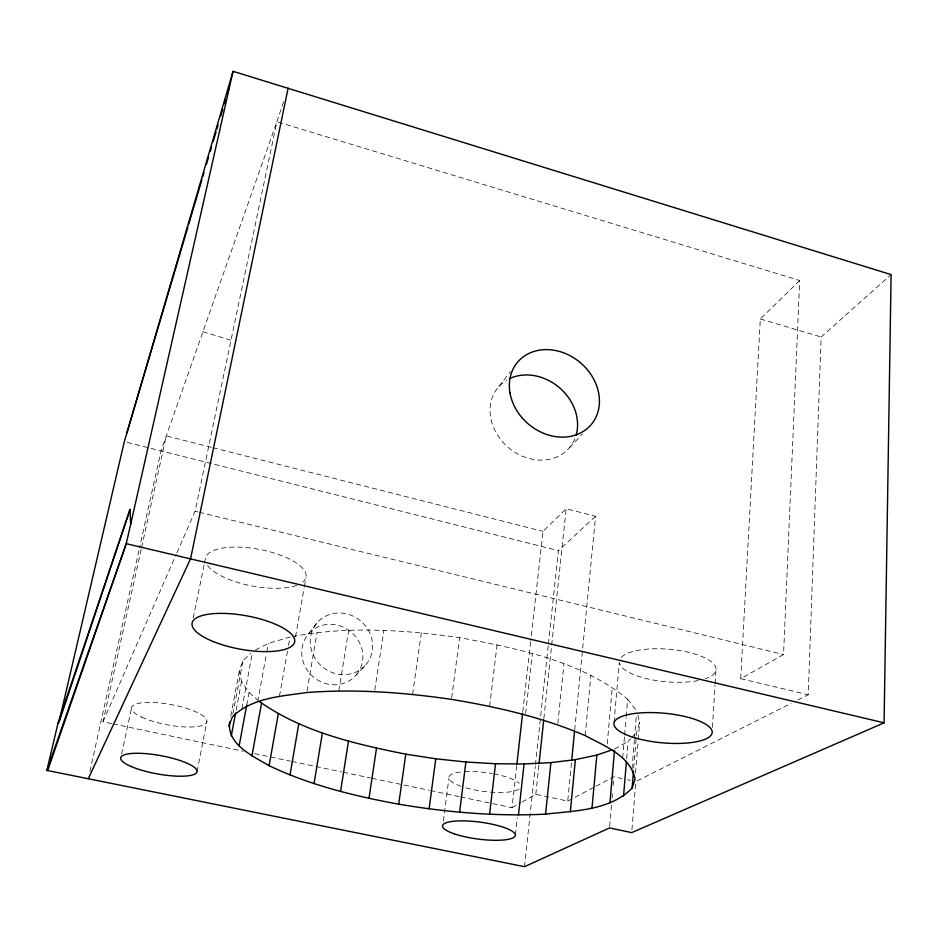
<?xml version="1.0" encoding="UTF-8"?>
<svg xmlns="http://www.w3.org/2000/svg" width="938" height="938" viewBox="0 0 938 938"><rect width="100%" height="100%" fill="white"/><g stroke="black" fill="none" stroke-linecap="round" stroke-linejoin="round"><path stroke-width="0.7" stroke-dasharray="4.69 3.52" d="M797.769 700.018L808.216 694.753L821.149 336.976L891.1 274.6M799.704 280.497L760.308 318.99L740.715 678.69L783.547 654.525L799.704 280.497L276.874 121.717L161.043 450.826L139.563 547.651M712.434 727.407L715.037 685.045M715.119 683.579L715.929 670.436M633.713 768.14L636.621 732.367L639.657 722.178L637.84 715.213M635.542 773.158L638.121 741.114M638.239 739.66L639.657 722.178M631.931 829.696L635.694 783.019M632.024 768.843L634.393 739.941M634.51 738.499L636.398 715.377M622.691 757.998L624.497 736.494M624.626 735.064L626.08 717.863M626.197 716.433L627.651 699.232C580.493 660.598 517.975 648.697 459.608 637.617C404.489 629.855 347.846 625.939 292.844 636.539M626.666 758.666L628.108 741.36L630.946 738.358M609.641 826.53L611.599 803.796M612.092 798.109L612.455 793.841M613.194 785.317L613.569 781.049M614.05 722.178L619.232 662.955M607.249 743.881L612.291 687.144M585.16 735.58L590.893 675.172M522.032 802.072L535.797 794.298L567.725 801.099L571.559 761.867M574.689 729.893L595.583 516.299L566.165 508.713L543.02 531.342L530.779 640.443M557.852 723.362L563.961 663.787M535.797 794.298L538.904 765.162M543.864 718.531L566.165 508.713M524.506 866.689L535.281 766.194M535.446 764.74L548.249 645.309M548.402 643.855L558.403 550.641L595.583 516.299M525.643 713.501L532.327 653.458M515.384 834.797L517.284 817.584M460.535 796.901L512.019 807.724L516.756 765.537M522.783 711.719L530.615 641.897M489.613 706.326L497.093 644.594M443.357 821.043L448.88 778.388M451.659 697.942L459.608 637.617M412.591 694.401L421.361 632.787M374.766 690.134L383.888 630.313M338.841 690.954L348.678 630.254M307.031 691.118L317.021 632.54M295.529 636.691L304.158 587.786M304.404 586.344L305.929 577.714M279.477 696.184L287.497 651.101M288.494 645.473L289.994 637.019L268.374 643.421L253.846 650.808M257.692 701.671L266.544 653.364M266.814 651.945L268.374 643.421M246.717 705.153L249.074 692.502L241.523 681.574L239.354 670.869L242.977 660.704L250.704 653.282M241.91 708.694L252.369 652.86M230.748 716.21L239.354 670.869M232.847 714.146L242.977 660.704M236.13 710.16L241.523 681.574M197.086 771.54L206.876 721.568M193.205 617.966L204.203 564.406M204.484 562.999L205.352 558.778A51.191 18.654 10.6 0 1 265.853 550.77A51.191 18.654 10.6 0 1 302.927 582.006M176.907 552.822L195.092 511.257L276.874 121.717L283.616 101.644M121.565 754.082L131.484 708.331M111.587 723.561L103.004 721.768L141.298 548.824M141.615 547.393L166.296 435.9L211.613 447.391M89.896 771.54L139.246 549.082M103.004 721.768L176.321 554.159M308.754 633.666L317.372 622.469M498.934 386.491L510.401 371.589M356.182 675.008A31.458 29.348 40.4 0 0 336.894 625.025A31.458 29.348 40.4 0 0 303.806 663.6A31.458 29.348 40.4 0 0 356.182 675.008L365.843 664.725A32.15 29.852 40.4 0 0 346.04 613.722A32.15 29.852 40.4 0 0 312.389 652.977A32.15 29.852 40.4 0 0 365.843 664.725M569.413 447.778L582.275 434.083M631.895 737.362L636.621 732.367M614.636 748.97L628.108 741.36M512.019 807.724L520.778 802.776M567.725 801.099L594.68 786.923M595.958 786.243L613.933 776.793L622.14 778.575M637.113 780.908L791.238 703.301M113.017 723.866L243.153 751.221M254.597 753.624L290.346 761.14M291.777 761.433L341.831 771.951M343.261 772.255L370.44 777.965M371.87 778.27L429.076 790.288M430.507 790.593L459.104 796.596M627.604 779.771L630.336 780.369M740.715 678.69L808.216 694.753M195.092 511.257L197.93 511.949M199.36 512.3L783.547 654.525M127.134 442.396L558.403 550.641M213.032 447.743L543.02 531.342M760.308 318.99L821.149 336.976M202.784 331.735L230.783 340.154M249.074 692.502L257.375 699.736M627.651 699.232L636.75 711.039M518.984 789.093A36.277 9.462 7.4 0 1 464.709 787.51M461.05 786.314A36.277 9.462 7.4 0 1 463.208 771.775M464.756 771.669A36.277 9.462 7.4 0 1 492.344 773.58M493.669 773.827A36.277 9.462 7.4 0 1 519.23 783.382M621.261 657.432A48.518 16.345 4.9 0 1 690.18 652.707A48.518 16.345 4.9 0 1 705.177 678.725M698.2 680.554A48.518 16.345 4.9 0 1 647.9 678.971A48.518 16.345 4.9 0 1 619.397 662.58M296.818 585.324A51.191 18.654 10.6 0 1 247.022 584.937A51.191 18.654 10.6 0 1 207.157 564.934M574.795 439.007A46.712 39.337 40.4 0 1 507.88 447.098A46.712 39.337 40.4 0 1 506.942 380.019M141.615 717.124A38.306 10.306 10.5 0 0 205.258 723.972A38.306 10.306 10.5 0 0 160.691 703.054A38.306 10.306 10.5 0 0 141.615 717.124"/><path stroke-width="1.41" d="M47.697 770.579L126.243 543.677L130.663 524.319L130.054 509.393L58.074 722.94L46.9 770.415L524.506 866.689L609.512 827.949L631.696 832.616L884.077 722.835L891.1 274.6L233.046 71.311L124.308 441.692L59.071 721.662M229.669 721.885C226.656 744.467 252.979 756.134 269.1 765.689C309.974 785.223 354.329 796.034 398.697 804.183C447.156 812.331 496.437 816.611 545.576 814.137C575.017 810.667 609.864 810.667 632.095 788.166L633.49 771.001M623.535 796.163L626.42 761.55M609.958 802.834L614.507 750.423M592.007 808.087L596.838 755.09L611.904 749.919M571.699 760.413L574.548 731.347M570.316 811.851L575.381 759.651L596.838 755.09M545.576 814.137L550.899 762.606L575.381 759.651M539.057 763.708L543.7 719.985M518.456 814.934L524.072 763.966L550.899 762.606M516.908 764.083L522.618 713.173M489.577 814.278L495.534 763.755L524.072 763.966M459.585 812.226L465.893 762.008L495.534 763.755M429.1 808.837L435.783 758.795L465.893 762.008M398.697 804.183L405.791 754.175C355.045 743.975 302.329 731.921 259.451 701.542M368.986 798.367L376.49 748.254M340.564 791.473L348.49 741.126M314.042 783.64L322.391 732.918M290.006 774.987L298.788 723.773M269.1 765.689L278.293 713.841M251.935 755.922L261.526 703.348M239.131 745.898L246.717 705.153M231.276 735.884L235.59 713.021M288.118 88.184L190.59 558.731L88.313 778.669M130.663 524.319L233.046 71.311M126.911 432.91L187.881 227.031M188.714 224.229L201.987 179.416M202.807 176.614L204.05 172.416M206.548 164.009L208.623 157.009M210.276 151.405L211.519 147.207M213.184 141.603L216.08 131.801M216.913 128.998L218.155 124.801M220.641 116.394L222.716 109.394M224.381 103.79L225.624 99.592M228.11 91.185L229.353 86.988M632.095 788.166L635.073 778.986C630.207 755.383 604.049 745.851 585.16 735.58C542.527 717.347 497.081 706.9 451.471 699.385C403.621 692.373 355.092 688.832 306.785 692.537C281.224 696.277 251.712 697.684 232.319 716.96L228.86 726.129M59.2 721.685L130.054 509.393M46.9 770.415L126.243 543.677L884.077 722.835M405.791 754.175L435.783 758.795M58.074 722.94L58.742 723.081M509.24 378.788A46.712 39.337 40.4 0 1 559.189 387.476A46.712 39.337 40.4 0 1 576.096 435.326M454.086 833.776A36.746 8.524 7.5 0 0 514.47 836.919A36.746 8.524 7.5 0 0 468.308 821.043A36.746 8.524 7.5 0 0 454.086 833.776M635.401 737.983A49.339 14.832 5.3 0 0 712.083 733.246A49.339 14.832 5.3 0 0 641.721 712.81A49.339 14.832 5.3 0 0 635.401 737.983M213.606 641.709A52.118 16.966 10.3 0 0 294.52 642.436A52.118 16.966 10.3 0 0 222.025 613.382A52.118 16.966 10.3 0 0 213.606 641.709M131.062 766.475A38.821 9.298 10.3 0 0 195.503 773.686A38.821 9.298 10.3 0 0 150.033 754.058A38.821 9.298 10.3 0 0 131.062 766.475M509.979 392.916A48.26 40.205 40.4 0 0 583.178 431.48A48.26 40.205 40.4 0 0 570.011 355.678A48.26 40.205 40.4 0 0 509.979 392.916"/></g></svg>
